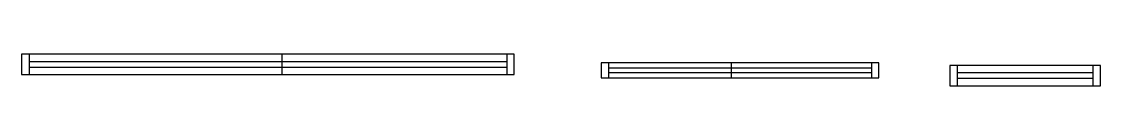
# Model space of a CAD drawing. Header units: metres. Extents: x 3438 to 4448, y -961 to -932.
import ezdxf

# ---------------------------------------------------------------- set-up
doc = ezdxf.new("R2010")
doc.units = ezdxf.units.M
for name, color, linetype in [('Painéis', 7, 'Continuous'), ('SARR_2.2x7', 7, 'Continuous'), ('SARR_EDITAR', 7, 'Continuous')]:
    doc.layers.add(name, color=color, linetype=linetype)

msp = doc.modelspace()

# ---------------------------------------------------------------- linework, layer by layer
at = {"layer": 'Painéis', "color": 7, "lineweight": 25}
for p, q in [((3682.4, -950.9), (3682.4, -931.9)), ((4102.8, -953.9), (4102.8, -939.9))]:
    msp.add_line(p, q, dxfattribs=at)
for points in [[(3438.4, -931.9), (3438.4, -950.9), (3899.4, -950.9), (3899.4, -931.9), (3438.4, -931.9)], [(3980.8, -939.9), (3980.8, -953.9), (4240.8, -953.9), (4240.8, -939.9), (3980.8, -939.9)], [(4307, -942.5), (4307, -961.5), (4448, -961.5), (4448, -942.5), (4307, -942.5)]]:
    msp.add_lwpolyline(points, dxfattribs=at)
at = {"layer": 'SARR_2.2x7', "color": 7, "lineweight": 25}
for p, q in [((3445.4, -931.9), (3445.4, -950.9)), ((3682.4, -938.9), (3445.4, -938.9)), ((3892.4, -938.9), (3682.4, -938.9)), ((3892.4, -931.9), (3892.4, -950.9)), ((3445.4, -943.9), (3682.4, -943.9)), ((3682.4, -943.9), (3892.4, -943.9)), ((3987.8, -939.9), (3987.8, -953.9)), ((4233.8, -939.9), (4233.8, -953.9)), ((4314, -942.5), (4314, -961.5)), ((4441, -942.5), (4441, -961.5)), ((4441, -949.5), (4314, -949.5)), ((4314, -954.5), (4441, -954.5))]:
    msp.add_line(p, q, dxfattribs=at)
at = {"layer": 'SARR_EDITAR', "color": 7, "lineweight": 25}
for p, q in [((4233.8, -944.9), (3987.8, -944.9)), ((3987.8, -948.9), (4233.8, -948.9))]:
    msp.add_line(p, q, dxfattribs=at)

doc.saveas('drawing.dxf')
